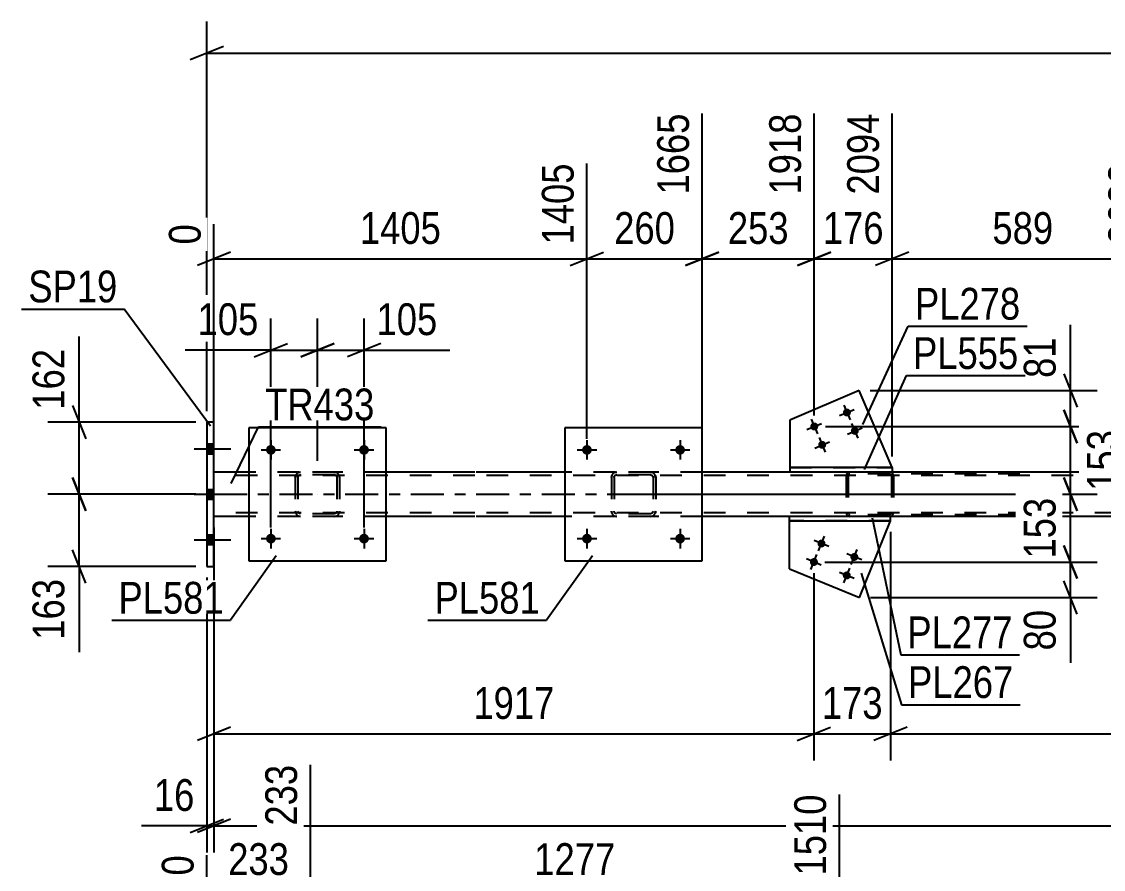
# Model space of a CAD drawing. Header units: millimetres. Extents: x 0 to 1779, y 0 to 560.
# Drawn here: x 1045 to 1142.5, y 481.5 to 557.9 of the extents above; entities that cross this region are included whole.
import ezdxf

# ---------------------------------------------------------------- set-up
doc = ezdxf.new("R2010")
doc.units = ezdxf.units.MM
doc.linetypes.add('DXK_LINE_DOT2', pattern=[3.9198, 1.9599, -1.9599])
doc.linetypes.add('DXK_LINE_DOT3', pattern=[5.9187, 2.979, -0.9799, 0.9799, -0.9799])
doc.styles.add('Arial Narrow', font='ARIALN.TTF', dxfattribs={"height": 0.2})

# ---------------------------------------------------------------- blocks, each defined once
blk = doc.blocks.new('Bolt-814185208-2594 - 2589')
at = {"linetype": 'Continuous'}
for points in [[(1062.315, 518.944), (1062.315, 519.824), (1061.675, 519.824), (1061.675, 518.944)], [(1062.315, 518.944), (1062.315, 519.824), (1061.675, 519.824), (1061.675, 518.944)], [(1062.315, 518.944), (1062.315, 519.824), (1061.675, 519.824), (1061.675, 518.944)], [(1062.315, 514.844), (1062.315, 515.724), (1061.675, 515.724), (1061.675, 514.844)], [(1062.315, 514.844), (1062.315, 515.724), (1061.675, 515.724), (1061.675, 514.844)], [(1062.315, 510.744), (1062.315, 511.624), (1061.675, 511.624), (1061.675, 510.744)], [(1062.315, 510.744), (1062.315, 511.624), (1061.675, 511.624), (1061.675, 510.744)], [(1062.315, 510.744), (1062.315, 511.624), (1061.675, 511.624), (1061.675, 510.744)]]:
    blk.add_hatch(color=1, dxfattribs=at).paths.add_polyline_path(points)
at = {"color": 1, "linetype": 'Continuous'}
for p, q in [((1060.515, 519.384), (1063.835, 519.384)), ((1060.515, 519.384), (1063.835, 519.384)), ((1060.515, 519.384), (1063.835, 519.384)), ((1061.675, 519.824), (1062.315, 519.824)), ((1061.675, 519.824), (1062.315, 519.824)), ((1061.675, 519.824), (1062.315, 519.824)), ((1061.675, 518.944), (1062.315, 518.944)), ((1061.675, 518.944), (1062.315, 518.944)), ((1061.675, 518.944), (1062.315, 518.944)), ((1060.515, 515.284), (1063.835, 515.284)), ((1060.515, 515.284), (1063.835, 515.284)), ((1061.675, 515.724), (1062.315, 515.724)), ((1061.675, 515.724), (1062.315, 515.724)), ((1061.675, 514.844), (1062.315, 514.844)), ((1061.675, 514.844), (1062.315, 514.844)), ((1060.515, 511.184), (1063.835, 511.184)), ((1060.515, 511.184), (1063.835, 511.184)), ((1060.515, 511.184), (1063.835, 511.184)), ((1061.675, 511.624), (1062.315, 511.624)), ((1061.675, 511.624), (1062.315, 511.624)), ((1061.675, 511.624), (1062.315, 511.624)), ((1061.675, 510.744), (1062.315, 510.744)), ((1061.675, 510.744), (1062.315, 510.744)), ((1061.675, 510.744), (1062.315, 510.744))]:
    blk.add_line(p, q, dxfattribs=at)
blk = doc.blocks.new('Part-814185208-2639 - 2589')
at = {"color": 7, "linetype": 'DXK_LINE_DOT2'}
for p, q in [((1119.345, 517.087), (1119.319, 516.964)), ((1119.489, 516.964), (1119.502, 517.026)), ((1119.502, 517.026), (1119.539, 517.078)), ((1119.66, 517.284), (1119.529, 517.26)), ((1119.539, 517.078), (1119.594, 517.112)), ((1119.594, 517.112), (1119.66, 517.124)), ((1134.989, 517.284), (1119.66, 517.284)), ((1134.989, 517.124), (1119.66, 517.124)), ((1123.366, 517.26), (1123.235, 517.284)), ((1123.235, 517.124), (1123.3, 517.112)), ((1123.3, 517.112), (1123.325, 517.097)), ((1123.325, 517.097), (1123.356, 517.078)), ((1123.356, 517.078), (1123.392, 517.026)), ((1123.392, 517.026), (1123.405, 516.964)), ((1123.576, 516.964), (1123.55, 517.087)), ((1119.319, 516.964), (1119.319, 513.604)), ((1119.489, 516.964), (1119.489, 513.604)), ((1123.405, 516.964), (1123.405, 513.604)), ((1123.576, 516.964), (1123.576, 513.604)), ((1119.319, 513.604), (1119.345, 513.482)), ((1119.502, 513.543), (1119.489, 513.604)), ((1119.539, 513.491), (1119.502, 513.543)), ((1119.529, 513.309), (1119.66, 513.284)), ((1119.539, 513.491), (1119.57, 513.472)), ((1119.57, 513.472), (1119.594, 513.457)), ((1119.594, 513.457), (1119.66, 513.444)), ((1134.989, 513.444), (1119.66, 513.444)), ((1134.989, 513.284), (1119.66, 513.284)), ((1123.3, 513.457), (1123.235, 513.444)), ((1123.235, 513.284), (1123.366, 513.309)), ((1123.356, 513.491), (1123.3, 513.457)), ((1123.392, 513.543), (1123.356, 513.491)), ((1123.405, 513.604), (1123.392, 513.543)), ((1123.55, 513.482), (1123.576, 513.604))]:
    blk.add_line(p, q, dxfattribs=at)
for centre, start, end in [((1119.647, 516.951), 110.75831, 155.68004), ((1123.248, 516.951), 24.31996, 69.24168), ((1119.647, 513.618), 204.31996, 249.24168), ((1123.248, 513.618), 290.75831, 335.68004)]:
    blk.add_arc(centre, 0.331, start, end, dxfattribs=at)
blk = doc.blocks.new('Part-814185208-2599 - 2589')
at = {"color": 2, "linetype": 'Continuous'}
for p, q in [((1065.446, 517.284), (1062.315, 517.284)), ((1085.846, 517.284), (1077.846, 517.284)), ((1093.946, 517.284), (1085.946, 517.284)), ((1114.24, 517.284), (1106.346, 517.284)), ((1145.026, 517.284), (1123.477, 517.284)), ((1065.446, 513.284), (1062.315, 513.284)), ((1085.846, 513.284), (1077.846, 513.284)), ((1093.946, 513.284), (1085.946, 513.284)), ((1114.215, 513.284), (1106.346, 513.284)), ((1145.026, 513.284), (1123.329, 513.284))]:
    blk.add_line(p, q, dxfattribs=at)
at = {"color": 7, "linetype": 'DXK_LINE_DOT2'}
for p, q in [((1062.315, 513.284), (1062.315, 517.284)), ((1077.846, 517.284), (1065.446, 517.284)), ((1106.346, 517.284), (1093.946, 517.284)), ((1123.477, 517.284), (1114.24, 517.284)), ((1085.846, 516.964), (1062.315, 516.964)), ((1688.566, 516.964), (1085.946, 516.964)), ((1085.846, 513.604), (1062.315, 513.604)), ((1077.846, 513.284), (1065.446, 513.284)), ((1688.566, 513.604), (1085.946, 513.604)), ((1106.346, 513.284), (1093.946, 513.284)), ((1123.329, 513.284), (1114.215, 513.284))]:
    blk.add_line(p, q, dxfattribs=at)
at = {"color": 7, "linetype": 'DXK_LINE_DOT3'}
for p, q in [((1062.315, 515.284), (1085.846, 515.284)), ((1085.946, 515.284), (1688.566, 515.284))]:
    blk.add_line(p, q, dxfattribs=at)
blk = doc.blocks.new('Part-814185208-2644 - 2589')
at = {"color": 2, "linetype": 'Continuous'}
for p, q in [((1062.315, 521.784), (1061.675, 521.784)), ((1061.675, 521.784), (1061.675, 508.784)), ((1062.315, 508.784), (1062.315, 521.784)), ((1061.675, 508.784), (1062.315, 508.784))]:
    blk.add_line(p, q, dxfattribs=at)
at = {"color": 7, "linetype": 'DXK_LINE_DOT2'}
for p, q in [((1061.675, 521.784), (1061.675, 508.784)), ((1062.315, 508.784), (1062.315, 521.784))]:
    blk.add_line(p, q, dxfattribs=at)
blk = doc.blocks.new('Part-814185208-2888 - 2589')
at = {"color": 2, "linetype": 'Continuous'}
for p, q in [((1077.846, 521.284), (1065.446, 521.284)), ((1065.446, 521.284), (1065.446, 509.284)), ((1077.846, 509.284), (1077.846, 521.284)), ((1065.446, 509.284), (1077.846, 509.284))]:
    blk.add_line(p, q, dxfattribs=at)
blk = doc.blocks.new('Part-814185208-2675 - 2589')
at = {"color": 2, "linetype": 'Continuous'}
for p, q in [((1123.477, 517.684), (1114.24, 517.684)), ((1114.24, 517.684), (1114.24, 517.284)), ((1123.477, 517.284), (1114.24, 517.284)), ((1123.477, 517.684), (1123.477, 517.284))]:
    blk.add_line(p, q, dxfattribs=at)
blk = doc.blocks.new('Part-814185208-2690 - 2589')
at = {"color": 2, "linetype": 'Continuous'}
for p, q in [((1120.49, 524.65), (1114.24, 521.971)), ((1123.477, 517.684), (1120.49, 524.65)), ((1114.24, 521.971), (1114.24, 517.684))]:
    blk.add_line(p, q, dxfattribs=at)
at = {"color": 7, "linetype": 'DXK_LINE_DOT2'}
blk.add_line((1114.24, 517.684), (1123.477, 517.684), dxfattribs=at)
blk = doc.blocks.new('Bolt-814185208-2691 - 2589')
at = {"linetype": 'Continuous'}
for points in [[(1116.759, 510.98, -1), (1117.426, 510.707, -1)], [(1116.078, 509.314, -1), (1116.744, 509.041, -1)], [(1119.721, 509.769, -1), (1120.388, 509.496, -1)], [(1119.04, 508.103, -1), (1119.706, 507.83, -1)]]:
    blk.add_hatch(color=1, dxfattribs=at).paths.add_polyline_path(points)
at = {"color": 1, "linetype": 'Continuous'}
for p, q in [((1116.82, 510.177), (1117.365, 511.51)), ((1117.759, 510.571), (1116.426, 511.116)), ((1119.782, 508.966), (1120.327, 510.299)), ((1117.078, 508.905), (1115.745, 509.45)), ((1116.139, 508.511), (1116.684, 509.844)), ((1120.721, 509.36), (1119.388, 509.905)), ((1120.039, 507.694), (1118.707, 508.239)), ((1119.1, 507.3), (1119.646, 508.633))]:
    blk.add_line(p, q, dxfattribs=at)
blk = doc.blocks.new('Part-814185208-2706 - 2589')
at = {"color": 2, "linetype": 'Continuous'}
for p, q in [((1123.329, 513.284), (1114.215, 513.284)), ((1114.215, 512.884), (1114.215, 513.284)), ((1123.329, 512.884), (1123.329, 513.284)), ((1114.215, 512.884), (1123.329, 512.884))]:
    blk.add_line(p, q, dxfattribs=at)
blk = doc.blocks.new('Part-814185208-2721 - 2589')
at = {"color": 2, "linetype": 'Continuous'}
for p, q in [((1114.215, 508.563), (1114.215, 512.884)), ((1120.509, 505.989), (1123.329, 512.884)), ((1114.215, 508.563), (1120.509, 505.989))]:
    blk.add_line(p, q, dxfattribs=at)
at = {"color": 7, "linetype": 'DXK_LINE_DOT2'}
blk.add_line((1123.329, 512.884), (1114.215, 512.884), dxfattribs=at)
blk = doc.blocks.new('Part-814185208-2763 - 2589')
at = {"color": 2, "linetype": 'Continuous'}
for p, q in [((1106.346, 521.284), (1093.946, 521.284)), ((1093.946, 521.284), (1093.946, 509.284)), ((1106.346, 509.284), (1106.346, 521.284)), ((1093.946, 509.284), (1106.346, 509.284))]:
    blk.add_line(p, q, dxfattribs=at)
blk = doc.blocks.new('Part-814185208-2764 - 2589')
at = {"color": 7, "linetype": 'DXK_LINE_DOT2'}
for p, q in [((1098.146, 516.804), (1098.182, 516.988)), ((1098.182, 516.988), (1098.146, 516.804)), ((1098.404, 516.896), (1098.456, 516.974)), ((1098.442, 517.248), (1098.626, 517.284)), ((1098.626, 517.284), (1098.442, 517.248)), ((1098.456, 516.974), (1098.534, 517.026)), ((1098.534, 517.026), (1098.626, 517.044)), ((1101.666, 517.284), (1098.626, 517.284)), ((1101.666, 517.044), (1098.626, 517.044)), ((1101.666, 517.284), (1101.849, 517.248)), ((1101.849, 517.248), (1101.666, 517.284)), ((1101.666, 517.044), (1101.758, 517.026)), ((1101.758, 517.026), (1101.835, 516.974)), ((1101.835, 516.974), (1101.887, 516.896)), ((1102.109, 516.988), (1102.146, 516.804)), ((1102.146, 516.804), (1102.109, 516.988)), ((1098.146, 516.804), (1098.146, 513.764)), ((1098.386, 516.804), (1098.404, 516.896)), ((1098.386, 516.804), (1098.386, 513.764)), ((1101.887, 516.896), (1101.906, 516.804)), ((1101.906, 516.804), (1101.906, 513.764)), ((1102.146, 516.804), (1102.146, 513.764)), ((1098.182, 513.581), (1098.146, 513.764)), ((1098.146, 513.764), (1098.182, 513.581)), ((1098.404, 513.673), (1098.386, 513.764)), ((1098.456, 513.595), (1098.404, 513.673)), ((1098.626, 513.284), (1098.442, 513.321)), ((1098.442, 513.321), (1098.626, 513.284)), ((1098.534, 513.543), (1098.456, 513.595)), ((1098.626, 513.524), (1098.534, 513.543)), ((1101.666, 513.524), (1098.626, 513.524)), ((1101.666, 513.284), (1098.626, 513.284)), ((1101.758, 513.543), (1101.666, 513.524)), ((1101.849, 513.321), (1101.666, 513.284)), ((1101.666, 513.284), (1101.849, 513.321)), ((1101.835, 513.595), (1101.758, 513.543)), ((1101.887, 513.673), (1101.835, 513.595)), ((1101.906, 513.764), (1101.887, 513.673)), ((1102.146, 513.764), (1102.109, 513.581)), ((1102.109, 513.581), (1102.146, 513.764))]:
    blk.add_line(p, q, dxfattribs=at)
at = {"color": 7, "linetype": 'DXK_LINE_DOT3'}
blk.add_line((1100.146, 515.284), (1100.146, 515.284), dxfattribs=at)
at = {"color": 7, "linetype": 'DXK_LINE_DOT2'}
for centre, start, end in [((1098.626, 516.804), 112.5, 157.5), ((1098.626, 516.804), 112.5, 157.5), ((1101.666, 516.804), 22.5, 67.5), ((1101.666, 516.804), 22.5, 67.5), ((1098.626, 513.764), 202.5, 247.5), ((1098.626, 513.764), 202.5, 247.5), ((1101.666, 513.764), 292.5, 337.5), ((1101.666, 513.764), 292.5, 337.5)]:
    blk.add_arc(centre, 0.48, start, end, dxfattribs=at)
blk = doc.blocks.new('Bolt-814185208-2890 - 2589')
at = {"linetype": 'Continuous'}
for points in [[(1067.886, 519.285, -1), (1067.006, 519.285, -1)], [(1076.286, 519.285, -1), (1075.406, 519.285, -1)]]:
    blk.add_hatch(color=1, dxfattribs=at).paths.add_polyline_path(points)
at = {"color": 1, "linetype": 'Continuous'}
for p, q in [((1067.446, 520.165), (1067.446, 518.405)), ((1075.846, 520.165), (1075.846, 518.405)), ((1066.566, 519.285), (1068.326, 519.285)), ((1074.966, 519.285), (1076.726, 519.285))]:
    blk.add_line(p, q, dxfattribs=at)
blk = doc.blocks.new('Bolt-814185208-2846 - 2589')
at = {"linetype": 'Continuous'}
for points in [[(1096.386, 519.285, -1), (1095.506, 519.285, -1)], [(1104.786, 519.285, -1), (1103.906, 519.285, -1)]]:
    blk.add_hatch(color=1, dxfattribs=at).paths.add_polyline_path(points)
at = {"color": 1, "linetype": 'Continuous'}
for p, q in [((1095.946, 520.165), (1095.946, 518.405)), ((1104.346, 520.165), (1104.346, 518.405)), ((1095.066, 519.285), (1096.826, 519.285)), ((1103.466, 519.285), (1105.226, 519.285))]:
    blk.add_line(p, q, dxfattribs=at)
blk = doc.blocks.new('Bolt-814185208-2844 - 2589')
at = {"linetype": 'Continuous'}
for points in [[(1119.718, 522.796, -1), (1119.057, 522.512, -1)], [(1116.777, 521.535, -1), (1116.115, 521.252, -1)], [(1120.428, 521.142, -1), (1119.766, 520.858, -1)], [(1117.486, 519.881, -1), (1116.825, 519.597, -1)]]:
    blk.add_hatch(color=1, dxfattribs=at).paths.add_polyline_path(points)
at = {"color": 1, "linetype": 'Continuous'}
for p, q in [((1118.726, 522.371), (1120.049, 522.938)), ((1119.104, 523.316), (1119.671, 521.993)), ((1116.163, 522.055), (1116.73, 520.732)), ((1115.785, 521.11), (1117.108, 521.677)), ((1119.435, 520.716), (1120.758, 521.284)), ((1119.813, 521.662), (1120.38, 520.338)), ((1116.494, 519.455), (1117.817, 520.023)), ((1116.872, 520.401), (1117.439, 519.077))]:
    blk.add_line(p, q, dxfattribs=at)
blk = doc.blocks.new('Bolt-814185208-2847 - 2589')
at = {"linetype": 'Continuous'}
for points in [[(1096.386, 511.285, -1), (1095.506, 511.285, -1)], [(1104.786, 511.285, -1), (1103.906, 511.285, -1)]]:
    blk.add_hatch(color=1, dxfattribs=at).paths.add_polyline_path(points)
at = {"color": 1, "linetype": 'Continuous'}
for p, q in [((1095.946, 512.165), (1095.946, 510.405)), ((1104.346, 512.165), (1104.346, 510.405)), ((1095.066, 511.285), (1096.826, 511.285)), ((1103.466, 511.285), (1105.226, 511.285))]:
    blk.add_line(p, q, dxfattribs=at)
blk = doc.blocks.new('Part-814185208-2883 - 2589')
at = {"color": 7, "linetype": 'DXK_LINE_DOT2'}
for p, q in [((1069.646, 516.804), (1069.682, 516.988)), ((1069.682, 516.988), (1069.646, 516.804)), ((1069.904, 516.896), (1069.956, 516.974)), ((1069.942, 517.248), (1070.126, 517.284)), ((1070.126, 517.284), (1069.942, 517.248)), ((1069.956, 516.974), (1070.034, 517.026)), ((1070.034, 517.026), (1070.126, 517.044)), ((1073.166, 517.284), (1070.126, 517.284)), ((1073.166, 517.044), (1070.126, 517.044)), ((1073.166, 517.284), (1073.349, 517.248)), ((1073.349, 517.248), (1073.166, 517.284)), ((1073.166, 517.044), (1073.258, 517.026)), ((1073.258, 517.026), (1073.335, 516.974)), ((1073.335, 516.974), (1073.387, 516.896)), ((1073.609, 516.988), (1073.646, 516.804)), ((1073.646, 516.804), (1073.609, 516.988)), ((1069.646, 516.804), (1069.646, 513.764)), ((1069.886, 516.804), (1069.904, 516.896)), ((1069.886, 516.804), (1069.886, 513.764)), ((1073.387, 516.896), (1073.406, 516.804)), ((1073.406, 516.804), (1073.406, 513.764)), ((1073.646, 516.804), (1073.646, 513.764)), ((1069.682, 513.581), (1069.646, 513.764)), ((1069.646, 513.764), (1069.682, 513.581)), ((1069.904, 513.673), (1069.886, 513.764)), ((1069.956, 513.595), (1069.904, 513.673)), ((1070.126, 513.284), (1069.942, 513.321)), ((1069.942, 513.321), (1070.126, 513.284)), ((1070.034, 513.543), (1069.956, 513.595)), ((1070.126, 513.524), (1070.034, 513.543)), ((1073.166, 513.524), (1070.126, 513.524)), ((1073.166, 513.284), (1070.126, 513.284)), ((1073.258, 513.543), (1073.166, 513.524)), ((1073.349, 513.321), (1073.166, 513.284)), ((1073.166, 513.284), (1073.349, 513.321)), ((1073.335, 513.595), (1073.258, 513.543)), ((1073.387, 513.673), (1073.335, 513.595)), ((1073.406, 513.764), (1073.387, 513.673)), ((1073.646, 513.764), (1073.609, 513.581)), ((1073.609, 513.581), (1073.646, 513.764))]:
    blk.add_line(p, q, dxfattribs=at)
at = {"color": 7, "linetype": 'DXK_LINE_DOT3'}
blk.add_line((1071.646, 515.284), (1071.646, 515.284), dxfattribs=at)
at = {"color": 7, "linetype": 'DXK_LINE_DOT2'}
for centre, start, end in [((1070.126, 516.804), 112.5, 157.5), ((1070.126, 516.804), 112.5, 157.5), ((1073.166, 516.804), 22.5, 67.5), ((1073.166, 516.804), 22.5, 67.5), ((1070.126, 513.764), 202.5, 247.5), ((1070.126, 513.764), 202.5, 247.5), ((1073.166, 513.764), 292.5, 337.5), ((1073.166, 513.764), 292.5, 337.5)]:
    blk.add_arc(centre, 0.48, start, end, dxfattribs=at)
blk = doc.blocks.new('Bolt-814185208-2889 - 2589')
at = {"linetype": 'Continuous'}
for points in [[(1067.886, 511.285, -1), (1067.006, 511.285, -1)], [(1076.286, 511.285, -1), (1075.406, 511.285, -1)]]:
    blk.add_hatch(color=1, dxfattribs=at).paths.add_polyline_path(points)
at = {"color": 1, "linetype": 'Continuous'}
for p, q in [((1067.446, 512.165), (1067.446, 510.405)), ((1075.846, 512.165), (1075.846, 510.405)), ((1066.566, 511.285), (1068.326, 511.285)), ((1074.966, 511.285), (1076.726, 511.285))]:
    blk.add_line(p, q, dxfattribs=at)
blk = doc.blocks.new('StraightDimension-814185208-8432 - 2589')
at = {"color": 7, "linetype": 'Continuous'}
for p, q in [((1116.446, 522.393), (1116.446, 549.615)), ((1123.477, 518.684), (1123.477, 549.615)), ((1114.946, 535.902), (1117.946, 537.102)), ((1116.446, 536.502), (1123.477, 536.502)), ((1124.977, 537.102), (1121.977, 535.902))]:
    blk.add_line(p, q, dxfattribs=at)
at = {"color": 0}
blk.add_wipeout([(1123.304, 537.252), (1123.304, 541.452), (1116.619, 541.452), (1116.619, 537.252)], dxfattribs=at)
at = {"color": 3, "style": 'Arial Narrow'}
blk.add_text('176', height=2.8633, dxfattribs=at).set_placement((1117.219, 537.852))
at = {"color": 0, "linetype": 'Continuous'}
blk.add_wipeout([(1122.876, 550.215), (1118.676, 550.214), (1118.677, 541.702), (1122.877, 541.702)], dxfattribs=at)
at = {"color": 3, "linetype": 'Continuous', "style": 'Arial Narrow'}
blk.add_text('2094', height=2.8633, rotation=90.00021, dxfattribs=at).set_placement((1122.277, 542.302))
blk = doc.blocks.new('StraightDimension-814185208-8433 - 2589')
at = {"color": 7, "linetype": 'Continuous'}
for p, q in [((1106.346, 518.284), (1106.346, 549.615)), ((1116.446, 522.393), (1116.446, 549.615)), ((1104.846, 535.902), (1107.846, 537.102)), ((1106.346, 536.502), (1116.446, 536.502)), ((1117.946, 537.102), (1114.946, 535.902))]:
    blk.add_line(p, q, dxfattribs=at)
at = {"color": 0}
blk.add_wipeout([(1114.738, 537.252), (1114.738, 541.452), (1108.054, 541.452), (1108.054, 537.252)], dxfattribs=at)
at = {"color": 3, "style": 'Arial Narrow'}
blk.add_text('253', height=2.8633, dxfattribs=at).set_placement((1108.654, 537.852))
at = {"color": 0, "linetype": 'Continuous'}
blk.add_wipeout([(1115.846, 550.215), (1111.646, 550.214), (1111.646, 541.702), (1115.846, 541.702)], dxfattribs=at)
at = {"color": 3, "linetype": 'Continuous', "style": 'Arial Narrow'}
blk.add_text('1918', height=2.8633, rotation=90.00021, dxfattribs=at).set_placement((1115.246, 542.302))
blk = doc.blocks.new('StraightDimension-814185208-2989 - 2589')
at = {"color": 7, "linetype": 'Continuous'}
for p, q in [((1061.675, 522.784), (1061.675, 557.887)), ((1063.175, 555.637), (1060.175, 554.437)), ((1061.675, 555.037), (1689.206, 555.037))]:
    blk.add_line(p, q, dxfattribs=at)
blk = doc.blocks.new('StraightDimension-814185208-3000 - 2589')
at = {"color": 7, "linetype": 'Continuous'}
for p, q in [((1123.329, 511.884), (1123.329, 491.284)), ((1124.829, 494.284), (1121.829, 493.084)), ((1123.329, 493.684), (1688.566, 493.684))]:
    blk.add_line(p, q, dxfattribs=at)
blk = doc.blocks.new('StraightDimension-814185208-3004 - 2589')
at = {"color": 7, "linetype": 'Continuous'}
for p, q in [((1123.329, 511.884), (1123.329, 491.284)), ((1116.411, 508.178), (1116.411, 491.284)), ((1114.911, 493.084), (1117.911, 494.284)), ((1116.411, 493.684), (1123.329, 493.684)), ((1124.829, 494.284), (1121.829, 493.084))]:
    blk.add_line(p, q, dxfattribs=at)
at = {"color": 0}
blk.add_wipeout([(1123.212, 494.434), (1123.212, 498.634), (1116.528, 498.634), (1116.528, 494.434)], dxfattribs=at)
at = {"color": 3, "style": 'Arial Narrow'}
blk.add_text('173', height=2.8633, dxfattribs=at).set_placement((1117.128, 495.034))
blk = doc.blocks.new('StraightDimension-814185208-3010 - 2589')
at = {"color": 7, "linetype": 'Continuous'}
for p, q in [((1062.315, 512.284), (1062.315, 491.284)), ((1116.411, 508.178), (1116.411, 491.284)), ((1063.815, 494.284), (1060.815, 493.084)), ((1062.315, 493.684), (1116.411, 493.684)), ((1114.911, 493.084), (1117.911, 494.284))]:
    blk.add_line(p, q, dxfattribs=at)
at = {"color": 0}
blk.add_wipeout([(1093.619, 494.434), (1093.619, 498.634), (1085.107, 498.634), (1085.107, 494.434)], dxfattribs=at)
at = {"color": 3, "style": 'Arial Narrow'}
blk.add_text('1917', height=2.8633, dxfattribs=at).set_placement((1085.707, 495.034))
blk = doc.blocks.new('StraightDimension-814185208-3017 - 2589')
at = {"color": 7, "linetype": 'Continuous'}
for p, q in [((1139.554, 524.65), (1139.554, 530.557)), ((1139.554, 524.65), (1139.554, 530.557)), ((1138.954, 526.15), (1140.154, 523.15)), ((1121.49, 524.65), (1141.954, 524.65)), ((1139.554, 521.393), (1139.554, 524.65)), ((1140.154, 519.893), (1138.954, 522.893)), ((1117.446, 521.393), (1141.954, 521.393))]:
    blk.add_line(p, q, dxfattribs=at)
at = {"color": 0}
blk.add_wipeout([(1138.804, 530.032), (1134.604, 530.032), (1134.604, 525.175), (1138.804, 525.175)], dxfattribs=at)
at = {"color": 3, "style": 'Arial Narrow'}
blk.add_text('81', height=2.8633, rotation=90.00021, dxfattribs=at).set_placement((1138.204, 525.775))
blk = doc.blocks.new('StraightDimension-814185208-3028 - 2589')
at = {"color": 7, "linetype": 'Continuous'}
for p, q in [((1138.954, 522.893), (1140.154, 519.893)), ((1117.446, 521.393), (1142.404, 521.393)), ((1139.554, 515.284), (1139.554, 521.393)), ((1140.154, 513.784), (1138.954, 516.784)), ((1099.992, 515.284), (1142.404, 515.284))]:
    blk.add_line(p, q, dxfattribs=at)
at = {"color": 0}
blk.add_wipeout([(1144.504, 521.681), (1140.304, 521.681), (1140.304, 514.997), (1144.504, 514.997)], dxfattribs=at)
at = {"color": 3, "style": 'Arial Narrow'}
blk.add_text('153', height=2.8633, rotation=90.00021, dxfattribs=at).set_placement((1143.904, 515.597))
blk = doc.blocks.new('StraightDimension-814185208-3041 - 2589')
at = {"color": 7, "linetype": 'Continuous'}
for p, q in [((1138.954, 516.784), (1140.154, 513.784)), ((1099.992, 515.284), (1141.954, 515.284)), ((1139.554, 509.178), (1139.554, 515.284)), ((1140.154, 507.678), (1138.954, 510.678)), ((1117.411, 509.178), (1141.954, 509.178))]:
    blk.add_line(p, q, dxfattribs=at)
at = {"color": 0}
blk.add_wipeout([(1138.804, 515.573), (1134.604, 515.573), (1134.604, 508.889), (1138.804, 508.889)], dxfattribs=at)
at = {"color": 3, "style": 'Arial Narrow'}
blk.add_text('153', height=2.8633, rotation=90.00021, dxfattribs=at).set_placement((1138.204, 509.489))
blk = doc.blocks.new('StraightDimension-814185208-3054 - 2589')
at = {"color": 7, "linetype": 'Continuous'}
for p, q in [((1138.954, 510.678), (1140.154, 507.678)), ((1117.411, 509.178), (1141.954, 509.178)), ((1139.554, 505.989), (1139.554, 509.178)), ((1140.154, 504.489), (1138.954, 507.489)), ((1121.509, 505.989), (1141.954, 505.989)), ((1139.554, 505.989), (1139.554, 500.083)), ((1139.554, 505.989), (1139.554, 500.083))]:
    blk.add_line(p, q, dxfattribs=at)
at = {"color": 0}
blk.add_wipeout([(1138.804, 505.464), (1134.604, 505.464), (1134.604, 500.608), (1138.804, 500.608)], dxfattribs=at)
at = {"color": 3, "style": 'Arial Narrow'}
blk.add_text('80', height=2.8633, rotation=90.00021, dxfattribs=at).set_placement((1138.204, 501.208))
blk = doc.blocks.new('StraightDimension-814185208-11919 - 2589')
at = {"color": 7, "linetype": 'Continuous'}
for p, q in [((1067.446, 512.285), (1067.446, 531.134)), ((1071.646, 518.284), (1071.646, 531.134)), ((1065.946, 527.684), (1068.946, 528.884)), ((1073.146, 528.884), (1070.146, 527.684)), ((1067.446, 528.284), (1059.711, 528.284)), ((1067.446, 528.284), (1059.711, 528.284)), ((1067.446, 528.284), (1071.646, 528.284))]:
    blk.add_line(p, q, dxfattribs=at)
at = {"color": 0}
blk.add_wipeout([(1066.921, 529.034), (1066.921, 533.234), (1060.236, 533.234), (1060.236, 529.034)], dxfattribs=at)
at = {"color": 3, "style": 'Arial Narrow'}
blk.add_text('105', height=2.8633, dxfattribs=at).set_placement((1060.836, 529.634))
blk = doc.blocks.new('StraightDimension-814185208-3525 - 2589')
at = {"color": 7, "linetype": 'Continuous'}
for p, q in [((1061.675, 507.784), (1061.675, 482.992)), ((1062.315, 507.784), (1062.315, 482.992)), ((1060.175, 484.792), (1063.175, 485.992)), ((1063.815, 485.992), (1060.815, 484.792)), ((1061.675, 485.392), (1055.769, 485.392)), ((1061.675, 485.392), (1055.769, 485.392)), ((1061.675, 485.392), (1062.315, 485.392))]:
    blk.add_line(p, q, dxfattribs=at)
at = {"color": 0}
blk.add_wipeout([(1061.15, 486.142), (1061.15, 490.342), (1056.294, 490.342), (1056.294, 486.142)], dxfattribs=at)
at = {"color": 3, "style": 'Arial Narrow'}
blk.add_text('16', height=2.8633, dxfattribs=at).set_placement((1056.894, 486.742))
blk = doc.blocks.new('StraightDimension-814185208-3535 - 2589')
at = {"color": 7, "linetype": 'Continuous'}
for p, q in [((1062.315, 507.784), (1062.315, 482.992)), ((1063.815, 485.992), (1060.815, 484.792)), ((1062.315, 485.392), (1688.566, 485.392))]:
    blk.add_line(p, q, dxfattribs=at)
blk = doc.blocks.new('StraightDimension-814185208-3556 - 2589')
at = {"color": 7, "linetype": 'Continuous'}
for p, q in [((1050.169, 521.784), (1050.169, 529.519)), ((1050.169, 521.784), (1050.169, 529.519)), ((1049.569, 523.284), (1050.769, 520.284)), ((1060.675, 521.784), (1047.319, 521.784)), ((1050.169, 515.284), (1050.169, 521.784)), ((1050.769, 513.784), (1049.569, 516.784)), ((1060.675, 515.284), (1047.319, 515.284))]:
    blk.add_line(p, q, dxfattribs=at)
at = {"color": 0}
blk.add_wipeout([(1049.419, 528.994), (1045.219, 528.994), (1045.219, 522.309), (1049.419, 522.309)], dxfattribs=at)
at = {"color": 3, "style": 'Arial Narrow'}
blk.add_text('162', height=2.8633, rotation=90.00021, dxfattribs=at).set_placement((1048.819, 522.909))
blk = doc.blocks.new('StraightDimension-814185208-3564 - 2589')
at = {"color": 7, "linetype": 'Continuous'}
for p, q in [((1049.569, 516.784), (1050.769, 513.784)), ((1060.675, 515.284), (1047.319, 515.284)), ((1050.169, 508.784), (1050.169, 515.284)), ((1050.769, 507.284), (1049.569, 510.284)), ((1060.675, 508.784), (1047.319, 508.784)), ((1050.169, 508.784), (1050.169, 501.05)), ((1050.169, 508.784), (1050.169, 501.05))]:
    blk.add_line(p, q, dxfattribs=at)
at = {"color": 0}
blk.add_wipeout([(1049.419, 508.259), (1045.219, 508.259), (1045.219, 501.575), (1049.419, 501.575)], dxfattribs=at)
at = {"color": 3, "style": 'Arial Narrow'}
blk.add_text('163', height=2.8633, rotation=90.00021, dxfattribs=at).set_placement((1048.819, 502.175))
blk = doc.blocks.new('StraightDimension-814185208-8431 - 2589')
at = {"color": 7, "linetype": 'Continuous'}
for p, q in [((1123.477, 518.684), (1123.477, 549.615)), ((1147.026, 520.285), (1147.026, 545.115)), ((1124.977, 537.102), (1121.977, 535.902)), ((1123.477, 536.502), (1147.026, 536.502)), ((1145.526, 535.902), (1148.526, 537.102))]:
    blk.add_line(p, q, dxfattribs=at)
at = {"color": 0}
blk.add_wipeout([(1138.593, 537.252), (1138.593, 541.452), (1131.909, 541.452), (1131.909, 537.252)], dxfattribs=at)
at = {"color": 3, "style": 'Arial Narrow'}
blk.add_text('589', height=2.8633, dxfattribs=at).set_placement((1132.509, 537.852))
at = {"color": 0, "linetype": 'Continuous'}
blk.add_wipeout([(1146.426, 545.715), (1142.226, 545.714), (1142.226, 537.202), (1146.426, 537.202)], dxfattribs=at)
at = {"color": 3, "linetype": 'Continuous', "style": 'Arial Narrow'}
blk.add_text('2682', height=2.8633, rotation=90.00021, dxfattribs=at).set_placement((1145.826, 537.802))
blk = doc.blocks.new('StraightDimension-814185208-8434 - 2589')
at = {"color": 7, "linetype": 'Continuous'}
for p, q in [((1106.346, 518.284), (1106.346, 549.615)), ((1095.946, 520.285), (1095.946, 545.115)), ((1094.446, 535.902), (1097.446, 537.102)), ((1095.946, 536.502), (1106.346, 536.502)), ((1107.846, 537.102), (1104.846, 535.902))]:
    blk.add_line(p, q, dxfattribs=at)
at = {"color": 0}
blk.add_wipeout([(1104.488, 537.252), (1104.488, 541.452), (1097.804, 541.452), (1097.804, 537.252)], dxfattribs=at)
at = {"color": 3, "style": 'Arial Narrow'}
blk.add_text('260', height=2.8633, dxfattribs=at).set_placement((1098.404, 537.852))
at = {"color": 0, "linetype": 'Continuous'}
blk.add_wipeout([(1105.746, 550.215), (1101.546, 550.214), (1101.546, 541.702), (1105.746, 541.702)], dxfattribs=at)
at = {"color": 3, "linetype": 'Continuous', "style": 'Arial Narrow'}
blk.add_text('1665', height=2.8633, rotation=90.00021, dxfattribs=at).set_placement((1105.146, 542.302))
blk = doc.blocks.new('StraightDimension-814185208-8435 - 2589')
at = {"color": 7, "linetype": 'Continuous'}
for p, q in [((1095.946, 520.285), (1095.946, 545.115)), ((1062.315, 518.284), (1062.315, 539.63)), ((1063.815, 537.102), (1060.815, 535.902)), ((1062.315, 536.502), (1095.946, 536.502)), ((1094.446, 535.902), (1097.446, 537.102))]:
    blk.add_line(p, q, dxfattribs=at)
at = {"color": 0}
blk.add_wipeout([(1083.387, 537.252), (1083.387, 541.452), (1074.874, 541.452), (1074.874, 537.252)], dxfattribs=at)
at = {"color": 3, "style": 'Arial Narrow'}
blk.add_text('1405', height=2.8633, dxfattribs=at).set_placement((1075.474, 537.852))
at = {"color": 0, "linetype": 'Continuous'}
for points in [[(1095.346, 545.715), (1091.146, 545.714), (1091.146, 537.202), (1095.346, 537.202)], [(1061.715, 540.23), (1057.515, 540.23), (1057.515, 537.202), (1061.715, 537.202)]]:
    blk.add_wipeout(points, dxfattribs=at)
at = {"color": 3, "linetype": 'Continuous', "style": 'Arial Narrow'}
for s, height, p in [('1405', 2.8633, (1094.746, 537.802)), ('0', 2.863, (1061.115, 537.802))]:
    blk.add_text(s, height=height, rotation=90.00021, dxfattribs=at).set_placement(p)
blk = doc.blocks.new('StraightDimension-814185208-11918 - 2589')
at = {"color": 7, "linetype": 'Continuous'}
for p, q in [((1071.646, 518.284), (1071.646, 531.134)), ((1075.846, 512.285), (1075.846, 531.134)), ((1070.146, 527.684), (1073.146, 528.884)), ((1077.346, 528.884), (1074.346, 527.684)), ((1071.646, 528.284), (1075.846, 528.284)), ((1075.846, 528.284), (1083.58, 528.284)), ((1075.846, 528.284), (1083.58, 528.284))]:
    blk.add_line(p, q, dxfattribs=at)
at = {"color": 0}
blk.add_wipeout([(1083.055, 529.034), (1083.055, 533.234), (1076.371, 533.234), (1076.371, 529.034)], dxfattribs=at)
at = {"color": 3, "style": 'Arial Narrow'}
blk.add_text('105', height=2.8633, dxfattribs=at).set_placement((1076.971, 529.634))
blk = doc.blocks.new('StraightDimension-814185208-11856 - 3585')
at = {"color": 7, "linetype": 'Continuous'}
for p, q in [((1071.006, 437.66), (1071.006, 490.903)), ((1118.706, 437.66), (1118.706, 488.232)), ((1072.506, 480.219), (1069.506, 479.019)), ((1117.206, 479.019), (1120.206, 480.219)), ((1071.006, 479.619), (1118.706, 479.619))]:
    blk.add_line(p, q, dxfattribs=at)
at = {"color": 0}
blk.add_wipeout([(1099.112, 480.369), (1099.112, 484.569), (1090.599, 484.569), (1090.599, 480.369)], dxfattribs=at)
at = {"color": 3, "style": 'Arial Narrow'}
blk.add_text('1277', height=2.8633, dxfattribs=at).set_placement((1091.199, 480.969))
at = {"color": 0, "linetype": 'Continuous'}
blk.add_wipeout([(1118.106, 488.832), (1113.906, 488.832), (1113.906, 480.319), (1118.106, 480.319)], dxfattribs=at)
at = {"color": 3, "linetype": 'Continuous', "style": 'Arial Narrow'}
blk.add_text('1510', height=2.8633, rotation=90.00021, dxfattribs=at).set_placement((1117.506, 480.919))
blk = doc.blocks.new('StraightDimension-814185208-11857 - 3585')
at = {"color": 7, "linetype": 'Continuous'}
for p, q in [((1071.006, 437.66), (1071.006, 490.903)), ((1061.675, 429.819), (1061.675, 482.747)), ((1060.175, 479.019), (1063.175, 480.219)), ((1072.506, 480.219), (1069.506, 479.019)), ((1061.675, 479.619), (1071.006, 479.619))]:
    blk.add_line(p, q, dxfattribs=at)
at = {"color": 0}
blk.add_wipeout([(1069.683, 480.369), (1069.683, 484.569), (1062.998, 484.569), (1062.998, 480.369)], dxfattribs=at)
at = {"color": 0, "linetype": 'Continuous'}
blk.add_wipeout([(1061.075, 483.347), (1056.875, 483.347), (1056.875, 480.319), (1061.075, 480.319)], dxfattribs=at)
at = {"color": 3, "style": 'Arial Narrow'}
blk.add_text('233', height=2.8633, dxfattribs=at).set_placement((1063.598, 480.969))
at = {"color": 3, "linetype": 'Continuous', "style": 'Arial Narrow'}
blk.add_text('0', height=2.863, rotation=90.00021, dxfattribs=at).set_placement((1060.475, 480.919))
at = {"color": 0, "linetype": 'Continuous'}
blk.add_wipeout([(1070.406, 491.503), (1066.206, 491.503), (1066.206, 484.819), (1070.406, 484.819)], dxfattribs=at)
at = {"color": 3, "linetype": 'Continuous', "style": 'Arial Narrow'}
blk.add_text('233', height=2.8633, rotation=90.00021, dxfattribs=at).set_placement((1069.806, 485.419))
blk = doc.blocks.new('Mark-814185208-2595 - 2589')
at = {"color": 30, "linetype": 'Continuous'}
for p, q in [((1063.855, 516.249), (1066.328, 521.35)), ((1066.328, 521.35), (1077.392, 521.35))]:
    blk.add_line(p, q, dxfattribs=at)
at = {"color": 0}
blk.add_wipeout([(1076.792, 521.95), (1076.792, 524.95), (1066.928, 524.95), (1066.928, 521.95)], dxfattribs=at)
blk.add_wipeout([(1076.792, 521.95), (1076.792, 524.95), (1066.928, 524.95), (1066.928, 521.95)], dxfattribs=at)
at = {"color": 3, "style": 'Arial Narrow'}
blk.add_text('TR433', height=2.8633, dxfattribs=at).set_placement((1066.928, 521.95))
blk = doc.blocks.new('Mark-814185208-2640 - 2589')
at = {"color": 30, "linetype": 'Continuous'}
for p in [(1044.971, 531.982), (1061.995, 521.424)]:
    blk.add_line(p, (1054.21, 531.982), dxfattribs=at)
at = {"color": 0}
blk.add_wipeout([(1053.61, 532.582), (1053.61, 535.582), (1045.571, 535.582), (1045.571, 532.582)], dxfattribs=at)
blk.add_wipeout([(1053.61, 532.582), (1053.61, 535.582), (1045.571, 535.582), (1045.571, 532.582)], dxfattribs=at)
at = {"color": 3, "style": 'Arial Narrow'}
blk.add_text('SP19', height=2.8633, dxfattribs=at).set_placement((1045.571, 532.582))
blk = doc.blocks.new('Mark-814185208-2717 - 2589')
at = {"color": 30, "linetype": 'Continuous'}
for p, q in [((1120.675, 508.181), (1124.303, 496.319)), ((1124.303, 496.319), (1135.007, 496.319))]:
    blk.add_line(p, q, dxfattribs=at)
at = {"color": 0}
blk.add_wipeout([(1134.407, 496.919), (1134.407, 499.919), (1124.903, 499.919), (1124.903, 496.919)], dxfattribs=at)
blk.add_wipeout([(1134.407, 496.919), (1134.407, 499.919), (1124.903, 499.919), (1124.903, 496.919)], dxfattribs=at)
at = {"color": 3, "style": 'Arial Narrow'}
blk.add_text('PL267', height=2.8633, dxfattribs=at).set_placement((1124.903, 496.919))
blk = doc.blocks.new('Mark-814185208-2671 - 2589')
at = {"color": 30, "linetype": 'Continuous'}
for p, q in [((1120.959, 517.514), (1124.751, 525.976)), ((1124.751, 525.976), (1135.455, 525.976))]:
    blk.add_line(p, q, dxfattribs=at)
at = {"color": 0}
blk.add_wipeout([(1134.855, 526.576), (1134.855, 529.576), (1125.351, 529.576), (1125.351, 526.576)], dxfattribs=at)
blk.add_wipeout([(1134.855, 526.576), (1134.855, 529.576), (1125.351, 529.576), (1125.351, 526.576)], dxfattribs=at)
at = {"color": 3, "style": 'Arial Narrow'}
blk.add_text('PL555', height=2.8633, dxfattribs=at).set_placement((1125.351, 526.576))
blk = doc.blocks.new('Mark-814185208-2686 - 2589')
at = {"color": 30, "linetype": 'Continuous'}
for p, q in [((1120.836, 521.571), (1124.924, 530.425)), ((1124.924, 530.425), (1135.628, 530.425))]:
    blk.add_line(p, q, dxfattribs=at)
at = {"color": 0}
blk.add_wipeout([(1135.028, 531.025), (1135.028, 534.025), (1125.524, 534.025), (1125.524, 531.025)], dxfattribs=at)
blk.add_wipeout([(1135.028, 531.025), (1135.028, 534.025), (1125.524, 534.025), (1125.524, 531.025)], dxfattribs=at)
at = {"color": 3, "style": 'Arial Narrow'}
blk.add_text('PL278', height=2.8633, dxfattribs=at).set_placement((1125.524, 531.025))
blk = doc.blocks.new('Mark-814185208-2884 - 2589')
at = {"color": 30, "linetype": 'Continuous'}
for p in [(1067.937, 509.729), (1053.103, 503.922)]:
    blk.add_line(p, (1063.807, 503.922), dxfattribs=at)
at = {"color": 0}
blk.add_wipeout([(1063.207, 504.522), (1063.207, 507.522), (1053.703, 507.522), (1053.703, 504.522)], dxfattribs=at)
blk.add_wipeout([(1063.207, 504.522), (1063.207, 507.522), (1053.703, 507.522), (1053.703, 504.522)], dxfattribs=at)
at = {"color": 3, "style": 'Arial Narrow'}
blk.add_text('PL581', height=2.8633, dxfattribs=at).set_placement((1053.703, 504.522))
blk = doc.blocks.new('Mark-814185208-2702 - 2589')
at = {"color": 30, "linetype": 'Continuous'}
for p, q in [((1121.679, 513.166), (1124.236, 500.805)), ((1124.236, 500.805), (1134.94, 500.805))]:
    blk.add_line(p, q, dxfattribs=at)
at = {"color": 0}
blk.add_wipeout([(1134.34, 501.405), (1134.34, 504.405), (1124.836, 504.405), (1124.836, 501.405)], dxfattribs=at)
blk.add_wipeout([(1134.34, 501.405), (1134.34, 504.405), (1124.836, 504.405), (1124.836, 501.405)], dxfattribs=at)
at = {"color": 3, "style": 'Arial Narrow'}
blk.add_text('PL277', height=2.8633, dxfattribs=at).set_placement((1124.836, 501.405))
blk = doc.blocks.new('Mark-814185208-2759 - 2589')
at = {"color": 30, "linetype": 'Continuous'}
for p in [(1096.437, 509.729), (1081.603, 503.922)]:
    blk.add_line(p, (1092.307, 503.922), dxfattribs=at)
at = {"color": 0}
blk.add_wipeout([(1091.707, 504.522), (1091.707, 507.522), (1082.203, 507.522), (1082.203, 504.522)], dxfattribs=at)
blk.add_wipeout([(1091.707, 504.522), (1091.707, 507.522), (1082.203, 507.522), (1082.203, 504.522)], dxfattribs=at)
at = {"color": 3, "style": 'Arial Narrow'}
blk.add_text('PL581', height=2.8633, dxfattribs=at).set_placement((1082.203, 504.522))

msp = doc.modelspace()

# ---------------------------------------------------------------- block references
for name in ['Part-814185208-2690 - 2589', 'Bolt-814185208-2844 - 2589', 'Part-814185208-2644 - 2589', 'Part-814185208-2888 - 2589', 'Part-814185208-2763 - 2589', 'Bolt-814185208-2890 - 2589', 'Bolt-814185208-2846 - 2589', 'Bolt-814185208-2594 - 2589', 'Part-814185208-2599 - 2589', 'Part-814185208-2883 - 2589', 'Part-814185208-2764 - 2589', 'Part-814185208-2675 - 2589', 'Part-814185208-2639 - 2589', 'Part-814185208-2706 - 2589', 'Bolt-814185208-2889 - 2589', 'Bolt-814185208-2847 - 2589', 'Part-814185208-2721 - 2589', 'Bolt-814185208-2691 - 2589']:
    msp.add_blockref(name, (0, 0))

# ---------------------------------------------------------------- next in the draw order: block references
for name in ['StraightDimension-814185208-8432 - 2589', 'StraightDimension-814185208-3000 - 2589']:
    msp.add_blockref(name, (0, 0))

# ---------------------------------------------------------------- next in the draw order: block references
for name in ['StraightDimension-814185208-8433 - 2589', 'StraightDimension-814185208-3004 - 2589']:
    msp.add_blockref(name, (0, 0))

# ---------------------------------------------------------------- next in the draw order: block references
for name in ['StraightDimension-814185208-2989 - 2589', 'StraightDimension-814185208-3010 - 2589']:
    msp.add_blockref(name, (0, 0))

# ---------------------------------------------------------------- next in the draw order: block references
for name in ['StraightDimension-814185208-11919 - 2589', 'StraightDimension-814185208-3017 - 2589', 'StraightDimension-814185208-3525 - 2589']:
    msp.add_blockref(name, (0, 0))

# ---------------------------------------------------------------- next in the draw order: block references
for name in ['StraightDimension-814185208-3556 - 2589', 'StraightDimension-814185208-3028 - 2589']:
    msp.add_blockref(name, (0, 0))

# ---------------------------------------------------------------- next in the draw order: block references
for name in ['StraightDimension-814185208-8434 - 2589', 'StraightDimension-814185208-8431 - 2589', 'StraightDimension-814185208-3041 - 2589']:
    msp.add_blockref(name, (0, 0))

# ---------------------------------------------------------------- next in the draw order: block references
for name in ['StraightDimension-814185208-8435 - 2589', 'Mark-814185208-2671 - 2589', 'StraightDimension-814185208-3054 - 2589']:
    msp.add_blockref(name, (0, 0))

# ---------------------------------------------------------------- next in the draw order: block references
for name in ['Mark-814185208-2640 - 2589', 'Mark-814185208-2686 - 2589', 'StraightDimension-814185208-11918 - 2589', 'StraightDimension-814185208-3535 - 2589']:
    msp.add_blockref(name, (0, 0))

# ---------------------------------------------------------------- next in the draw order: block references
for name in ['Mark-814185208-2595 - 2589', 'StraightDimension-814185208-3564 - 2589', 'Mark-814185208-2759 - 2589', 'Mark-814185208-2717 - 2589', 'StraightDimension-814185208-11856 - 3585']:
    msp.add_blockref(name, (0, 0))

# ---------------------------------------------------------------- next in the draw order: block references
for name in ['Mark-814185208-2702 - 2589', 'Mark-814185208-2884 - 2589', 'StraightDimension-814185208-11857 - 3585']:
    msp.add_blockref(name, (0, 0))

doc.saveas('drawing.dxf')
